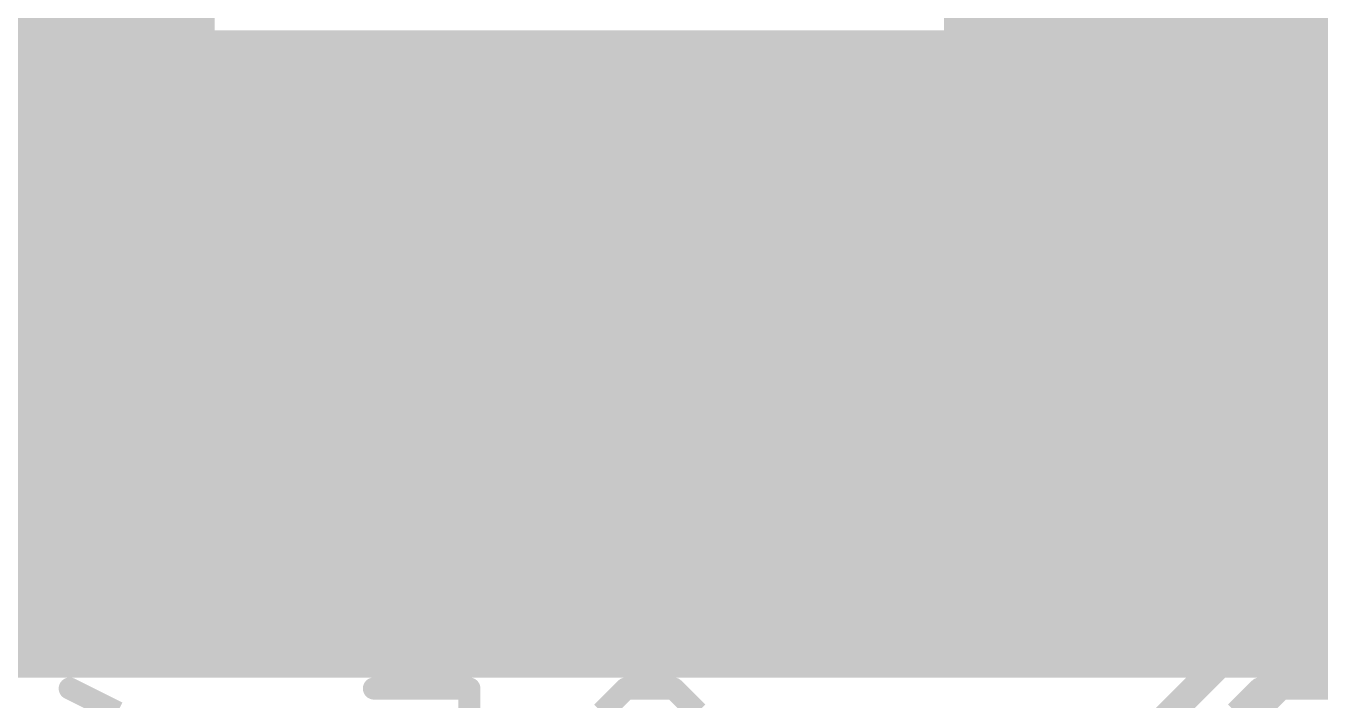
# Model space of a CAD drawing. Extents: x -8.2 to 30.2, y -5.3 to 52.8.
# Drawn here: x 8.04 to 19.98, y 18.84 to 25.06 of the extents above; entities that cross this region are included whole.
import ezdxf

# ---------------------------------------------------------------- set-up
doc = ezdxf.new("R2010")
doc.units = 0
for name, color, linetype in [('16', 5, 'CONTINUOUS'), ('18', 110, 'CONTINUOUS'), ('21', 40, 'CONTINUOUS'), ('22', 6, 'CONTINUOUS')]:
    doc.layers.add(name, color=color, linetype=linetype)

# ---------------------------------------------------------------- blocks, each defined once
blk = doc.blocks.new('RECT')
blk.add_solid([(-0.5, -0.5), (0.5, -0.5), (-0.5, 0.5), (0.5, 0.5)])
blk = doc.blocks.new('ROUNDV')
at = {"const_width": 0.5}
blk.add_lwpolyline([(0, -0.25, 1), (0, 0.25, 1), (0, -0.25)], format="xyb", dxfattribs=at)

msp = doc.modelspace()

# ---------------------------------------------------------------- linework, layer by layer
at = {"layer": '16', "const_width": 0.254}
for points in [[(19.812, 19.939), (19.812, 28.702)], [(17.272, 17.399), (19.812, 19.939)], [(20.32, 19.685), (17.145, 16.51)]]:
    msp.add_lwpolyline(points, dxfattribs=at)
at = {"layer": '16', "const_width": 0.127}
for points in [[(19.8569, 19.8941, 1), (19.7671, 19.9839)], [(19.7485, 19.939, 1), (19.8755, 19.939)]]:
    msp.add_lwpolyline(points, format="xyb", dxfattribs=at)
at = {"layer": '22', "const_width": 0.2032}
for points in [[(8.2089, 20.3542), (8.2089, 21.2355)], [(9.0902, 21.2355), (9.0902, 20.3542)], [(9.6122, 21.2355), (10.0529, 21.0152)], [(12.4188, 21.2355), (13.3, 21.2355)], [(13.3, 21.2355), (13.3, 20.5746)], [(14.744, 21.2355), (14.5237, 21.0152)], [(15.1846, 21.2355), (14.744, 21.2355)], [(15.405, 21.0152), (15.1846, 21.2355)], [(19.4352, 20.3542), (19.4352, 21.2355)], [(10.0529, 21.0152), (10.4935, 20.5746)], [(14.5237, 21.0152), (14.5237, 20.7949)], [(18.4725, 21.0152), (18.4725, 20.1339)], [(12.6391, 20.7949), (12.4188, 20.5746)], [(12.8594, 20.7949), (12.6391, 20.7949)], [(13.3, 20.5746), (12.8594, 20.7949)], [(14.5237, 20.7949), (14.744, 20.5746)], [(17.5099, 20.7949), (17.2896, 20.7949)], [(17.2896, 20.7949), (17.2896, 20.5746)], [(17.5099, 20.5746), (17.5099, 20.7949)], [(9.6122, 20.3542), (9.8325, 20.5746)], [(9.8325, 20.5746), (10.4935, 20.5746)], [(10.4935, 20.5746), (10.4935, 20.1339)], [(11.8968, 20.5746), (11.0155, 20.5746)], [(12.4188, 20.5746), (12.4188, 20.1339)], [(14.744, 20.5746), (14.5237, 20.3542)], [(14.744, 20.5746), (14.9643, 20.5746)], [(17.2896, 20.5746), (17.5099, 20.5746)], [(18.9132, 20.5746), (18.0319, 20.5746)], [(8.6496, 19.9136), (8.2089, 20.3542)], [(9.0902, 20.3542), (8.6496, 19.9136)], [(9.6122, 20.1339), (9.6122, 20.3542)], [(14.5237, 20.3542), (14.5237, 20.1339)], [(19.8758, 19.9136), (19.4352, 20.3542)], [(20.3164, 20.3542), (19.8758, 19.9136)], [(9.8325, 19.9136), (9.6122, 20.1339)], [(10.4935, 20.1339), (10.2732, 19.9136)], [(12.4188, 20.1339), (12.6391, 19.9136)], [(13.0797, 19.9136), (13.3, 20.1339)], [(14.0017, 20.1339), (13.7814, 20.1339)], [(13.7814, 20.1339), (13.7814, 19.9136)], [(14.0017, 19.9136), (14.0017, 20.1339)], [(14.5237, 20.1339), (14.744, 19.9136)], [(15.1846, 19.9136), (15.405, 20.1339)], [(17.5099, 20.1339), (17.2896, 20.1339)], [(17.2896, 20.1339), (17.2896, 19.9136)], [(17.5099, 19.9136), (17.5099, 20.1339)], [(10.2732, 19.9136), (9.8325, 19.9136)], [(12.6391, 19.9136), (13.0797, 19.9136)], [(13.7814, 19.9136), (14.0017, 19.9136)], [(14.744, 19.9136), (15.1846, 19.9136)], [(17.2896, 19.9136), (17.5099, 19.9136)], [(8.4428, 18.9495), (8.8835, 18.7292)], [(11.2494, 18.9495), (12.1307, 18.9495)], [(12.1307, 18.9495), (12.1307, 18.2886)], [(13.5746, 18.9495), (13.3543, 18.7292)], [(14.0152, 18.9495), (13.5746, 18.9495)], [(14.2356, 18.7292), (14.0152, 18.9495)], [(19.4216, 18.9495), (19.2013, 18.7292)], [(20.0826, 18.9495), (19.4216, 18.9495)]]:
    msp.add_lwpolyline(points, dxfattribs=at)
at = {"layer": '22', "const_width": 0.1016}
for points in [[(8.2597, 21.2355, 1), (8.1581, 21.2355)], [(9.141, 21.2355, 1), (9.0394, 21.2355)], [(9.6349, 21.281, 1), (9.5895, 21.1901)], [(12.4188, 21.2863, 1), (12.4188, 21.1847)], [(13.3508, 21.2355, 1), (13.2492, 21.2355)], [(13.3, 21.1847, 1), (13.3, 21.2863)], [(14.744, 21.2863, 1), (14.744, 21.1847)], [(14.7799, 21.1996, 1), (14.7081, 21.2714)], [(15.2206, 21.2714, 1), (15.1487, 21.1996)], [(15.1846, 21.1847, 1), (15.1846, 21.2863)], [(19.4859, 21.2355, 1), (19.3844, 21.2355)], [(10.0888, 21.0511, 1), (10.0169, 20.9793)], [(10.0301, 20.9698, 1), (10.0756, 21.0606)], [(14.5745, 21.0152, 1), (14.4729, 21.0152)], [(14.4878, 21.0511, 1), (14.5596, 20.9793)], [(15.369, 20.9793, 1), (15.4409, 21.0511)], [(18.5233, 21.0152, 1), (18.4217, 21.0152)], [(12.6391, 20.8457, 1), (12.6391, 20.7441)], [(12.675, 20.759, 1), (12.6032, 20.8308)], [(12.8821, 20.8403, 1), (12.8367, 20.7494)], [(12.8594, 20.7441, 1), (12.8594, 20.8457)], [(14.5596, 20.8308, 1), (14.4878, 20.759)], [(17.2896, 20.8457, 1), (17.2896, 20.7441)], [(17.3404, 20.7949, 1), (17.2388, 20.7949)], [(17.5607, 20.7949, 1), (17.4591, 20.7949)], [(17.5099, 20.7441, 1), (17.5099, 20.8457)], [(14.4729, 20.7949, 1), (14.5745, 20.7949)], [(9.8325, 20.6254, 1), (9.8325, 20.5238)], [(9.8684, 20.5386, 1), (9.7966, 20.6105)], [(10.5443, 20.5746, 1), (10.4427, 20.5746)], [(10.4576, 20.5386, 1), (10.5294, 20.6105)], [(10.4935, 20.5238, 1), (10.4935, 20.6254)], [(11.0155, 20.6254, 1), (11.0155, 20.5238)], [(11.8968, 20.5238, 1), (11.8968, 20.6254)], [(12.3828, 20.6105, 1), (12.4547, 20.5386)], [(12.4696, 20.5746, 1), (12.368, 20.5746)], [(13.2773, 20.5291, 1), (13.3228, 20.62)], [(14.744, 20.6254, 1), (14.744, 20.5238)], [(14.7799, 20.5386, 1), (14.7081, 20.6105)], [(14.7081, 20.5386, 1), (14.7799, 20.6105)], [(14.9643, 20.5238, 1), (14.9643, 20.6254)], [(17.2896, 20.6254, 1), (17.2896, 20.5238)], [(17.5099, 20.5238, 1), (17.5099, 20.6254)], [(18.0319, 20.6254, 1), (18.0319, 20.5238)], [(18.9132, 20.5238, 1), (18.9132, 20.6254)], [(13.2492, 20.5746, 1), (13.3508, 20.5746)], [(17.2388, 20.5746, 1), (17.3404, 20.5746)], [(17.4591, 20.5746, 1), (17.5607, 20.5746)], [(8.2448, 20.3902, 1), (8.173, 20.3183)], [(9.1261, 20.3183, 1), (9.0543, 20.3902)], [(9.663, 20.3542, 1), (9.5614, 20.3542)], [(9.5763, 20.3902, 1), (9.6481, 20.3183)], [(14.5745, 20.3542, 1), (14.4729, 20.3542)], [(14.4878, 20.3902, 1), (14.5596, 20.3183)], [(19.4711, 20.3902, 1), (19.3992, 20.3183)], [(8.1581, 20.3542, 1), (8.2597, 20.3542)], [(9.0394, 20.3542, 1), (9.141, 20.3542)], [(19.3844, 20.3542, 1), (19.4859, 20.3542)], [(9.6481, 20.1698, 1), (9.5763, 20.098)], [(9.5614, 20.1339, 1), (9.663, 20.1339)], [(10.4427, 20.1339, 1), (10.5443, 20.1339)], [(10.5294, 20.098, 1), (10.4576, 20.1698)], [(12.4547, 20.1698, 1), (12.3828, 20.098)], [(12.368, 20.1339, 1), (12.4696, 20.1339)], [(13.336, 20.098, 1), (13.2641, 20.1698)], [(13.7814, 20.1847, 1), (13.7814, 20.0831)], [(13.8322, 20.1339, 1), (13.7306, 20.1339)], [(14.0525, 20.1339, 1), (13.9509, 20.1339)], [(14.0017, 20.0831, 1), (14.0017, 20.1847)], [(14.5596, 20.1698, 1), (14.4878, 20.098)], [(14.4729, 20.1339, 1), (14.5745, 20.1339)], [(15.4409, 20.098, 1), (15.369, 20.1698)], [(17.2896, 20.1847, 1), (17.2896, 20.0831)], [(17.3404, 20.1339, 1), (17.2388, 20.1339)], [(17.5607, 20.1339, 1), (17.4591, 20.1339)], [(17.5099, 20.0831, 1), (17.5099, 20.1847)], [(18.4217, 20.1339, 1), (18.5233, 20.1339)], [(8.6137, 19.9495, 1), (8.6855, 19.8777)], [(8.6137, 19.8777, 1), (8.6855, 19.9495)], [(9.8325, 19.9644, 1), (9.8325, 19.8628)], [(9.7966, 19.8777, 1), (9.8684, 19.9495)], [(10.2373, 19.9495, 1), (10.3091, 19.8777)], [(10.2732, 19.8628, 1), (10.2732, 19.9644)], [(12.6391, 19.9644, 1), (12.6391, 19.8628)], [(12.6032, 19.8777, 1), (12.675, 19.9495)], [(13.0438, 19.9495, 1), (13.1156, 19.8777)], [(13.0797, 19.8628, 1), (13.0797, 19.9644)], [(13.7814, 19.9644, 1), (13.7814, 19.8628)], [(13.7306, 19.9136, 1), (13.8322, 19.9136)], [(13.9509, 19.9136, 1), (14.0525, 19.9136)], [(14.0017, 19.8628, 1), (14.0017, 19.9644)], [(14.744, 19.9644, 1), (14.744, 19.8628)], [(14.7081, 19.8777, 1), (14.7799, 19.9495)], [(15.1487, 19.9495, 1), (15.2206, 19.8777)], [(15.1846, 19.8628, 1), (15.1846, 19.9644)], [(17.2896, 19.9644, 1), (17.2896, 19.8628)], [(17.2388, 19.9136, 1), (17.3404, 19.9136)], [(17.4591, 19.9136, 1), (17.5607, 19.9136)], [(17.5099, 19.8628, 1), (17.5099, 19.9644)], [(19.8399, 19.9495, 1), (19.9117, 19.8777)], [(19.8399, 19.8777, 1), (19.9117, 19.9495)], [(8.4655, 18.995, 1), (8.4201, 18.9041)], [(11.2494, 19.0003, 1), (11.2494, 18.8987)], [(12.1815, 18.9495, 1), (12.0799, 18.9495)], [(12.1307, 18.8987, 1), (12.1307, 19.0003)], [(13.5746, 19.0003, 1), (13.5746, 18.8987)], [(13.6105, 18.9136, 1), (13.5387, 18.9854)], [(14.0512, 18.9854, 1), (13.9793, 18.9136)], [(14.0152, 18.8987, 1), (14.0152, 19.0003)], [(19.4216, 19.0003, 1), (19.4216, 18.8987)], [(19.4575, 18.9136, 1), (19.3857, 18.9854)]]:
    msp.add_lwpolyline(points, format="xyb", dxfattribs=at)

# ---------------------------------------------------------------- block references
at = {"layer": '18', "xscale": 0.9064, "yscale": 0.9064}
for p in [(8.89, 24.384), (8.89, 24.384), (12.827, 24.257), (12.827, 24.257), (17.018, 24.257), (17.018, 24.257), (14.859, 23.495), (14.859, 23.495), (10.795, 23.368), (10.795, 23.368), (18.669, 22.733), (18.669, 22.733), (9.271, 21.844), (9.271, 21.844), (12.446, 21.844), (12.446, 21.844), (16.002, 21.336), (16.002, 21.336), (14.351, 20.066), (14.351, 20.066), (9.144, 19.812), (9.144, 19.812), (17.907, 19.812), (17.907, 19.812), (12.065, 19.685), (12.065, 19.685)]:
    msp.add_blockref('ROUNDV', p, dxfattribs=at)
at = {"layer": '21'}
for p, xscale, yscale in [((7.4295, 28.0035), 4.699, 17.907), ((18.415, 25.273), 3.81, 12.446), ((12.8905, 22.0345), 7.239, 5.969)]:
    msp.add_blockref('RECT', p, dxfattribs=dict(at, xscale=xscale, yscale=yscale))

doc.saveas('drawing.dxf')
